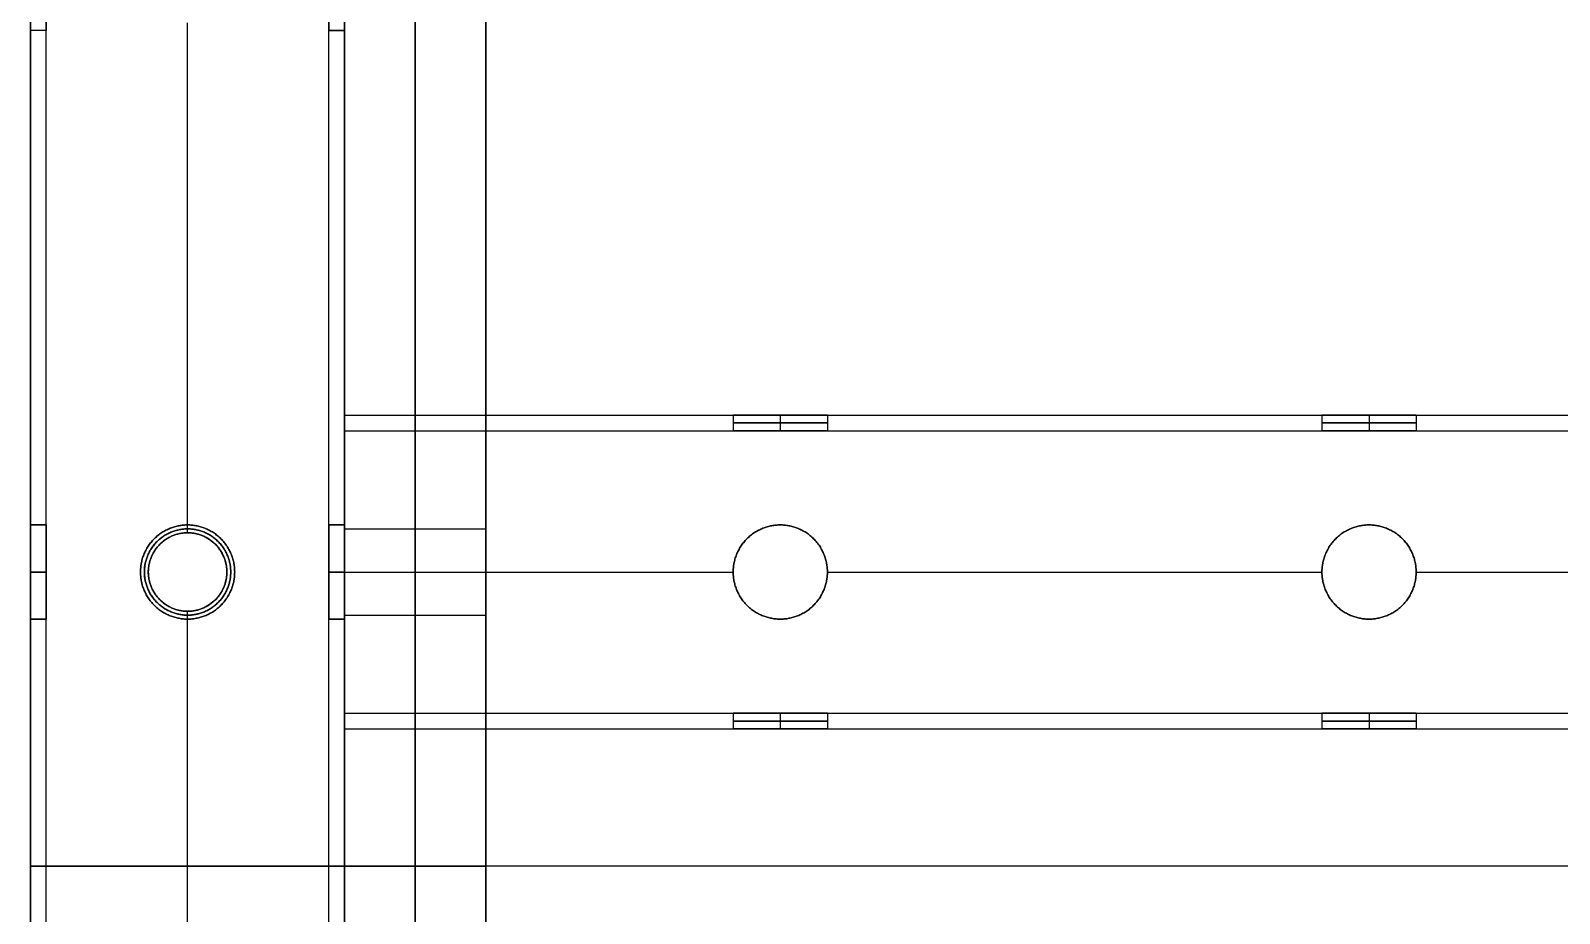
# Model space of a CAD drawing. Header units: millimetres. Extents: x -6529 to 809, y -8611 to 207.
# Drawn here: x -5956.1 to -5761.4, y -4435.9 to -4323.4 of the extents above; entities that cross this region are included whole.
import ezdxf

# ---------------------------------------------------------------- set-up
doc = ezdxf.new("R2010")
doc.units = ezdxf.units.MM
doc.header["$MEASUREMENT"] = 0
for name, color, linetype, true_color in [('gaten$11mm', 7, 'Continuous', 0xff6a35), ('platen', 7, 'Continuous', 0x007f00), ('staal', 5, 'Continuous', 0x0000ff)]:
    doc.layers.add(name, color=color, linetype=linetype, true_color=true_color)

# ---------------------------------------------------------------- blocks, each defined once
blk = doc.blocks.new('plaat base')
at = {"layer": 'platen'}
for p, q in [((658, -1200), (658, 0)), ((658, -1200, 18), (658, 0, 18)), ((58, -600), (1258, -600)), ((58, -600, 18), (1258, -600, 18)), ((695.5, -1232.5), (695.5, -1232.5, 18)), ((690, -1238), (690, -1238, 18)), ((701, -1238), (701, -1238, 18)), ((695.5, -1243.5), (695.5, -1243.5, 18))]:
    blk.add_line(p, q, dxfattribs=at)
for points in [[(658, 58), (508, 58), (358, 58)], [(658, 58, 18), (508, 58, 18), (358, 58, 18)], [(658, 58, 9), (508, 58, 9), (358, 58, 9)], [(658, 0), (658, 29), (658, 58)], [(658, 58), (658, 58, 9), (658, 58, 18)], [(658, 0, 18), (658, 29, 18), (658, 58, 18)], [(658, 0, 9), (658, 29, 9), (658, 58, 9)], [(658, 29), (658, 29, 9), (658, 29, 18)], [(658, 0), (658, 0, 9), (658, 0, 18)], [(958, 0), (808, 0), (658, 0)], [(958, 0, 18), (808, 0, 18), (658, 0, 18)], [(958, 0, 9), (808, 0, 9), (658, 0, 9)], [(1316, -600), (1316, -450), (1316, -300)], [(1316, -600, 18), (1316, -450, 18), (1316, -300, 18)], [(1316, -600, 9), (1316, -450, 9), (1316, -300, 9)], [(1258, -900), (1258, -750), (1258, -600)], [(1258, -600), (1258, -600, 9), (1258, -600, 18)], [(1258, -900, 18), (1258, -750, 18), (1258, -600, 18)], [(1258, -600), (1287, -600), (1316, -600)], [(1258, -600, 18), (1287, -600, 18), (1316, -600, 18)], [(1258, -900, 9), (1258, -750, 9), (1258, -600, 9)], [(1258, -600, 9), (1287, -600, 9), (1316, -600, 9)], [(1287, -600), (1287, -600, 9), (1287, -600, 18)], [(1316, -600), (1316, -600, 9), (1316, -600, 18)], [(358, -1200), (508, -1200), (658, -1200)], [(358, -1200, 18), (508, -1200, 18), (658, -1200, 18)], [(358, -1200, 9), (508, -1200, 9), (658, -1200, 9)], [(658, -1200), (658, -1200, 9), (658, -1200, 18)], [(658, -1200), (658, -1229), (658, -1258)], [(658, -1200, 18), (658, -1229, 18), (658, -1258, 18)], [(658, -1200, 9), (658, -1229, 9), (658, -1258, 9)], [(658, -1229), (658, -1229, 9), (658, -1229, 18)], [(658, -1258), (658, -1258, 9), (658, -1258, 18)], [(658, -1258), (808, -1258), (958, -1258)], [(658, -1258, 18), (808, -1258, 18), (958, -1258, 18)], [(658, -1258, 9), (808, -1258, 9), (958, -1258, 9)]]:
    blk.add_open_spline(points, degree=2, dxfattribs=at)
for points in [[(695.5, -1243.5), (690, -1243.5), (690, -1238), (690, -1232.5), (695.5, -1232.5), (701, -1232.5), (701, -1238), (701, -1243.5), (695.5, -1243.5)], [(695.5, -1243.5, 18), (690, -1243.5, 18), (690, -1238, 18), (690, -1232.5, 18), (695.5, -1232.5, 18), (701, -1232.5, 18), (701, -1238, 18), (701, -1243.5, 18), (695.5, -1243.5, 18)]]:
    blk.add_rational_spline(points, [1, 0.707106781187, 1, 0.707106781187, 1, 0.707106781187, 1, 0.707106781187, 1], degree=2, knots=[-31.415927, -31.415927, -31.415927, -23.561945, -23.561945, -15.707963, -15.707963, -7.853982, -7.853982, 0, 0, 0], dxfattribs=at)
blk = doc.blocks.new('top plaat')
at = {"layer": 'platen'}
for p, q in [((0, -618), (1316, -618)), ((0, -618, 18), (1316, -618, 18)), ((1296, -650), (1296, -650, 18)), ((1290.5, -655.5), (1290.5, -655.5, 18)), ((1301.5, -655.5), (1301.5, -655.5, 18)), ((1296, -661), (1296, -661, 18))]:
    blk.add_line(p, q, dxfattribs=at)
for points in [[(1316, -1236), (1316, -927), (1316, -618), (1316, -309), (1316, 0)], [(1316, -1236, 18), (1316, -927, 18), (1316, -618, 18), (1316, -309, 18), (1316, 0, 18)], [(1316, -1236, 9), (1316, -927, 9), (1316, -618, 9), (1316, -309, 9), (1316, 0, 9)]]:
    blk.add_open_spline(points, degree=2, knots=[7292.2246, 7292.2246, 7292.2246, 7911.517745, 7911.517745, 8530.810891, 8530.810891, 8530.810891], dxfattribs=at)
blk.add_open_spline([(1316, -618), (1316, -618, 9), (1316, -618, 18)], degree=2, dxfattribs=at)
for points, knots in [([(1290.5, -655.5), (1290.5, -650), (1296, -650), (1301.5, -650), (1301.5, -655.5), (1301.5, -661), (1296, -661), (1290.5, -661), (1290.5, -655.5)], [-31.415927, -31.415927, -31.415927, -23.561945, -23.561945, -15.707963, -15.707963, -7.853982, -7.853982, 0, 0, 0]), ([(1290.5, -655.5, 18), (1290.5, -650, 18), (1296, -650, 18), (1301.5, -650, 18), (1301.5, -655.5, 18), (1301.5, -661, 18), (1296, -661, 18), (1290.5, -661, 18), (1290.5, -655.5, 18)], [-31.415927, -31.415927, -31.415927, -23.561945, -23.561945, -15.707963, -15.707963, -7.853982, -7.853982, 0, 0, 0]), ([(1290.5, -655.5, 9), (1290.5, -661, 9), (1296, -661, 9), (1301.5, -661, 9), (1301.5, -655.5, 9), (1301.5, -650, 9), (1296, -650, 9), (1290.5, -650, 9), (1290.5, -655.5, 9)], [0, 0, 0, 7.853982, 7.853982, 15.707963, 15.707963, 23.561945, 23.561945, 31.415927, 31.415927, 31.415927])]:
    blk.add_rational_spline(points, [1, 0.707106781187, 1, 0.707106781187, 1, 0.707106781187, 1, 0.707106781187, 1], degree=2, knots=knots, dxfattribs=at)

msp = doc.modelspace()

# ---------------------------------------------------------------- linework, layer by layer
at = {"layer": 'gaten$11mm'}
msp.add_circle((-5936.11, -4392.39), 5.5, dxfattribs=at)
at = {"layer": 'staal'}
for p, q in [((-5954.11, -4323.39, 20), (-5956.11, -4323.39, 20)), ((-5918.11, -4323.39, 1296), (-5916.11, -4323.39, 1296)), ((-5916.11, -4323.39, 20), (-5918.11, -4323.39, 20)), ((-5916.11, -4372.39, 1296), (-5916.11, -4374.39, 1296)), ((-5866.61, -4372.39, 1296), (-5866.61, -4374.39, 1296)), ((-5860.61, -4372.39, 1302), (-5860.61, -4374.39, 1302)), ((-5860.61, -4372.39, 1290), (-5860.61, -4374.39, 1290)), ((-5854.61, -4372.39, 1296), (-5854.61, -4374.39, 1296)), ((-5791.61, -4372.39, 1296), (-5791.61, -4374.39, 1296)), ((-5785.61, -4372.39, 1302), (-5785.61, -4374.39, 1302)), ((-5785.61, -4372.39, 1290), (-5785.61, -4374.39, 1290)), ((-5779.61, -4372.39, 1296), (-5779.61, -4374.39, 1296)), ((-5956.11, -4386.39, 1296), (-5954.11, -4386.39, 1296)), ((-5954.11, -4386.39, 20), (-5956.11, -4386.39, 20)), ((-5936.11, -4386.39, 1314), (-5936.11, -4386.39, 1316)), ((-5936.11, -4386.39, 1276), (-5936.11, -4386.39, 1278)), ((-5936.11, -4387.39, 38), (-5936.11, -4387.39, 40)), ((-5936.11, -4387.39), (-5936.11, -4387.39, 2)), ((-5918.11, -4386.39, 1296), (-5916.11, -4386.39, 1296)), ((-5916.11, -4386.39, 20), (-5918.11, -4386.39, 20)), ((-5860.61, -4386.39, 1278), (-5860.61, -4386.39, 1276)), ((-5860.61, -4386.39, 1316), (-5860.61, -4386.39, 1314)), ((-5785.61, -4386.39, 1278), (-5785.61, -4386.39, 1276)), ((-5785.61, -4386.39, 1316), (-5785.61, -4386.39, 1314)), ((-5956.11, -4392.39, 1290), (-5954.11, -4392.39, 1290)), ((-5956.11, -4392.39, 1302), (-5954.11, -4392.39, 1302)), ((-5954.11, -4392.39, 14), (-5956.11, -4392.39, 14)), ((-5954.11, -4392.39, 26), (-5956.11, -4392.39, 26)), ((-5942.11, -4392.39, 1314), (-5942.11, -4392.39, 1316)), ((-5942.11, -4392.39, 1276), (-5942.11, -4392.39, 1278)), ((-5941.11, -4392.39, 38), (-5941.11, -4392.39, 40)), ((-5941.11, -4392.39), (-5941.11, -4392.39, 2)), ((-5931.11, -4392.39), (-5931.11, -4392.39, 2)), ((-5931.11, -4392.39, 38), (-5931.11, -4392.39, 40)), ((-5930.11, -4392.39, 1314), (-5930.11, -4392.39, 1316)), ((-5930.11, -4392.39, 1276), (-5930.11, -4392.39, 1278)), ((-5918.11, -4392.39, 1290), (-5916.11, -4392.39, 1290)), ((-5918.11, -4392.39, 1302), (-5916.11, -4392.39, 1302)), ((-5916.11, -4392.39, 14), (-5918.11, -4392.39, 14)), ((-5916.11, -4392.39, 26), (-5918.11, -4392.39, 26)), ((-5916.11, -4392.39, 1316), (-5916.11, -4392.39, 1314)), ((-5916.11, -4392.39, 1278), (-5916.11, -4392.39, 1276)), ((-5866.61, -4392.39, 1278), (-5866.61, -4392.39, 1276)), ((-5866.61, -4392.39, 1316), (-5866.61, -4392.39, 1314)), ((-5854.61, -4392.39, 1278), (-5854.61, -4392.39, 1276)), ((-5854.61, -4392.39, 1316), (-5854.61, -4392.39, 1314)), ((-5791.61, -4392.39, 1278), (-5791.61, -4392.39, 1276)), ((-5791.61, -4392.39, 1316), (-5791.61, -4392.39, 1314)), ((-5779.61, -4392.39, 1278), (-5779.61, -4392.39, 1276)), ((-5779.61, -4392.39, 1316), (-5779.61, -4392.39, 1314)), ((-5936.11, -4397.39, 38), (-5936.11, -4397.39, 40)), ((-5936.11, -4397.39), (-5936.11, -4397.39, 2)), ((-5956.11, -4398.39, 1296), (-5954.11, -4398.39, 1296)), ((-5954.11, -4398.39, 20), (-5956.11, -4398.39, 20)), ((-5936.11, -4398.39, 1314), (-5936.11, -4398.39, 1316)), ((-5936.11, -4398.39, 1276), (-5936.11, -4398.39, 1278)), ((-5918.11, -4398.39, 1296), (-5916.11, -4398.39, 1296)), ((-5916.11, -4398.39, 20), (-5918.11, -4398.39, 20)), ((-5860.61, -4398.39, 1278), (-5860.61, -4398.39, 1276)), ((-5860.61, -4398.39, 1316), (-5860.61, -4398.39, 1314)), ((-5785.61, -4398.39, 1278), (-5785.61, -4398.39, 1276)), ((-5785.61, -4398.39, 1316), (-5785.61, -4398.39, 1314)), ((-5916.11, -4410.39, 1296), (-5916.11, -4412.39, 1296)), ((-5866.61, -4410.39, 1296), (-5866.61, -4412.39, 1296)), ((-5860.61, -4410.39, 1302), (-5860.61, -4412.39, 1302)), ((-5860.61, -4410.39, 1290), (-5860.61, -4412.39, 1290)), ((-5854.61, -4410.39, 1296), (-5854.61, -4412.39, 1296)), ((-5791.61, -4410.39, 1296), (-5791.61, -4412.39, 1296)), ((-5785.61, -4410.39, 1302), (-5785.61, -4412.39, 1302)), ((-5785.61, -4410.39, 1290), (-5785.61, -4412.39, 1290)), ((-5779.61, -4410.39, 1296), (-5779.61, -4412.39, 1296))]:
    msp.add_line(p, q, dxfattribs=at)
for points in [[(-4640.11, -5087.89), (-5956.11, -5087.89), (-5956.11, -3771.89), (-4640.11, -3771.89)], [(-4680.11, -5047.89), (-5916.11, -5047.89), (-5916.11, -3811.89), (-4680.11, -3811.89)]]:
    msp.add_lwpolyline(points, close=True, dxfattribs=at)
for centre in [(-5936.11, -4392.39), (-5936.11, -4392.39, 39), (-5936.11, -4392.39, 1)]:
    msp.add_circle(centre, 5, dxfattribs=at)
for points in [[(-5956.11, -5087.89, 1276), (-5956.11, -4429.89, 1276), (-5956.11, -3771.89, 1276)], [(-5956.11, -5087.89, 1316), (-5956.11, -4429.89, 1316), (-5956.11, -3771.89, 1316)], [(-5956.11, -5087.89), (-5956.11, -4429.89), (-5956.11, -3771.89)], [(-5956.11, -5087.89, 40), (-5956.11, -4429.89, 40), (-5956.11, -3771.89, 40)], [(-5954.11, -5085.89, 1314), (-5954.11, -4429.89, 1314), (-5954.11, -3773.89, 1314)], [(-5954.11, -5085.89, 1278), (-5954.11, -4429.89, 1278), (-5954.11, -3773.89, 1278)], [(-5954.11, -5085.89, 38), (-5954.11, -4429.89, 38), (-5954.11, -3773.89, 38)], [(-5954.11, -5085.89, 2), (-5954.11, -4429.89, 2), (-5954.11, -3773.89, 2)], [(-5918.11, -5049.89, 1314), (-5918.11, -4429.89, 1314), (-5918.11, -3809.89, 1314)], [(-5918.11, -5049.89, 1278), (-5918.11, -4429.89, 1278), (-5918.11, -3809.89, 1278)], [(-5918.11, -5049.89, 38), (-5918.11, -4429.89, 38), (-5918.11, -3809.89, 38)], [(-5918.11, -5049.89, 2), (-5918.11, -4429.89, 2), (-5918.11, -3809.89, 2)], [(-5916.11, -5047.89, 1276), (-5916.11, -4429.89, 1276), (-5916.11, -3811.89, 1276)], [(-5916.11, -5047.89, 1316), (-5916.11, -4429.89, 1316), (-5916.11, -3811.89, 1316)], [(-5916.11, -5047.89), (-5916.11, -4429.89), (-5916.11, -3811.89)], [(-5916.11, -5047.89, 40), (-5916.11, -4429.89, 40), (-5916.11, -3811.89, 40)], [(-5956.11, -4386.39, 1296), (-5956.11, -4354.89, 1296), (-5956.11, -4323.39, 1296)], [(-5956.11, -4386.39, 20), (-5956.11, -4354.89, 20), (-5956.11, -4323.39, 20)], [(-5954.11, -4386.39, 1296), (-5954.11, -4354.89, 1296), (-5954.11, -4323.39, 1296)], [(-5954.11, -4386.39, 20), (-5954.11, -4354.89, 20), (-5954.11, -4323.39, 20)], [(-5936.11, -4387.39, 40), (-5936.11, -4354.89, 40), (-5936.11, -4322.39, 40)], [(-5936.11, -4387.39, 38), (-5936.11, -4354.89, 38), (-5936.11, -4322.39, 38)], [(-5936.11, -4387.39, 2), (-5936.11, -4354.89, 2), (-5936.11, -4322.39, 2)], [(-5936.11, -4387.39), (-5936.11, -4354.89), (-5936.11, -4322.39)], [(-5936.11, -4386.39, 1316), (-5936.11, -4354.89, 1316), (-5936.11, -4323.39, 1316)], [(-5936.11, -4386.39, 1314), (-5936.11, -4354.89, 1314), (-5936.11, -4323.39, 1314)], [(-5936.11, -4386.39, 1278), (-5936.11, -4354.89, 1278), (-5936.11, -4323.39, 1278)], [(-5936.11, -4386.39, 1276), (-5936.11, -4354.89, 1276), (-5936.11, -4323.39, 1276)], [(-5918.11, -4386.39, 1296), (-5918.11, -4354.89, 1296), (-5918.11, -4323.39, 1296)], [(-5918.11, -4386.39, 20), (-5918.11, -4354.89, 20), (-5918.11, -4323.39, 20)], [(-5916.11, -4386.39, 1296), (-5916.11, -4354.89, 1296), (-5916.11, -4323.39, 1296)], [(-5916.11, -4386.39, 20), (-5916.11, -4354.89, 20), (-5916.11, -4323.39, 20)], [(-5916.11, -4372.39, 1276), (-5916.11, -4392.39, 1276), (-5916.11, -4412.39, 1276)], [(-5916.11, -4372.39, 1276), (-5598.36, -4372.39, 1276), (-5280.61, -4372.39, 1276)], [(-5916.11, -4412.39, 1316), (-5916.11, -4392.39, 1316), (-5916.11, -4372.39, 1316)], [(-5916.11, -4372.39, 1316), (-5598.36, -4372.39, 1316), (-5280.61, -4372.39, 1316)], [(-5916.11, -4372.39, 1316), (-5916.11, -4372.39, 1296), (-5916.11, -4372.39, 1276)], [(-5916.11, -4372.39, 1296), (-5891.36, -4372.39, 1296), (-5866.61, -4372.39, 1296)], [(-5854.61, -4372.39, 1296), (-5823.11, -4372.39, 1296), (-5791.61, -4372.39, 1296)], [(-5779.61, -4372.39, 1296), (-5748.11, -4372.39, 1296), (-5716.61, -4372.39, 1296)], [(-5916.11, -4410.39, 1278), (-5916.11, -4392.39, 1278), (-5916.11, -4374.39, 1278)], [(-5916.11, -4374.39, 1278), (-5598.36, -4374.39, 1278), (-5280.61, -4374.39, 1278)], [(-5916.11, -4374.39, 1278), (-5916.11, -4374.39, 1296), (-5916.11, -4374.39, 1314)], [(-5916.11, -4374.39, 1314), (-5598.36, -4374.39, 1314), (-5280.61, -4374.39, 1314)], [(-5916.11, -4374.39, 1314), (-5916.11, -4392.39, 1314), (-5916.11, -4410.39, 1314)], [(-5916.11, -4374.39, 1296), (-5891.36, -4374.39, 1296), (-5866.61, -4374.39, 1296)], [(-5854.61, -4374.39, 1296), (-5823.11, -4374.39, 1296), (-5791.61, -4374.39, 1296)], [(-5779.61, -4374.39, 1296), (-5748.11, -4374.39, 1296), (-5716.61, -4374.39, 1296)], [(-5916.11, -4392.39, 1276), (-5891.36, -4392.39, 1276), (-5866.61, -4392.39, 1276)], [(-5916.11, -4392.39, 1316), (-5891.36, -4392.39, 1316), (-5866.61, -4392.39, 1316)], [(-5916.11, -4392.39, 1278), (-5891.36, -4392.39, 1278), (-5866.61, -4392.39, 1278)], [(-5916.11, -4392.39, 1314), (-5891.36, -4392.39, 1314), (-5866.61, -4392.39, 1314)], [(-5854.61, -4392.39, 1276), (-5823.11, -4392.39, 1276), (-5791.61, -4392.39, 1276)], [(-5854.61, -4392.39, 1316), (-5823.11, -4392.39, 1316), (-5791.61, -4392.39, 1316)], [(-5854.61, -4392.39, 1278), (-5823.11, -4392.39, 1278), (-5791.61, -4392.39, 1278)], [(-5854.61, -4392.39, 1314), (-5823.11, -4392.39, 1314), (-5791.61, -4392.39, 1314)], [(-5779.61, -4392.39, 1276), (-5748.11, -4392.39, 1276), (-5716.61, -4392.39, 1276)], [(-5779.61, -4392.39, 1316), (-5748.11, -4392.39, 1316), (-5716.61, -4392.39, 1316)], [(-5779.61, -4392.39, 1278), (-5748.11, -4392.39, 1278), (-5716.61, -4392.39, 1278)], [(-5779.61, -4392.39, 1314), (-5748.11, -4392.39, 1314), (-5716.61, -4392.39, 1314)], [(-5936.11, -4462.39, 40), (-5936.11, -4429.89, 40), (-5936.11, -4397.39, 40)], [(-5936.11, -4462.39, 38), (-5936.11, -4429.89, 38), (-5936.11, -4397.39, 38)], [(-5936.11, -4462.39, 2), (-5936.11, -4429.89, 2), (-5936.11, -4397.39, 2)], [(-5936.11, -4462.39), (-5936.11, -4429.89), (-5936.11, -4397.39)], [(-5956.11, -4461.39, 1296), (-5956.11, -4429.89, 1296), (-5956.11, -4398.39, 1296)], [(-5956.11, -4461.39, 20), (-5956.11, -4429.89, 20), (-5956.11, -4398.39, 20)], [(-5954.11, -4461.39, 1296), (-5954.11, -4429.89, 1296), (-5954.11, -4398.39, 1296)], [(-5954.11, -4461.39, 20), (-5954.11, -4429.89, 20), (-5954.11, -4398.39, 20)], [(-5936.11, -4461.39, 1316), (-5936.11, -4429.89, 1316), (-5936.11, -4398.39, 1316)], [(-5936.11, -4461.39, 1314), (-5936.11, -4429.89, 1314), (-5936.11, -4398.39, 1314)], [(-5936.11, -4461.39, 1278), (-5936.11, -4429.89, 1278), (-5936.11, -4398.39, 1278)], [(-5936.11, -4461.39, 1276), (-5936.11, -4429.89, 1276), (-5936.11, -4398.39, 1276)], [(-5918.11, -4461.39, 1296), (-5918.11, -4429.89, 1296), (-5918.11, -4398.39, 1296)], [(-5918.11, -4461.39, 20), (-5918.11, -4429.89, 20), (-5918.11, -4398.39, 20)], [(-5916.11, -4461.39, 1296), (-5916.11, -4429.89, 1296), (-5916.11, -4398.39, 1296)], [(-5916.11, -4461.39, 20), (-5916.11, -4429.89, 20), (-5916.11, -4398.39, 20)], [(-5916.11, -4410.39, 1314), (-5916.11, -4410.39, 1296), (-5916.11, -4410.39, 1278)], [(-5916.11, -4410.39, 1278), (-5598.36, -4410.39, 1278), (-5280.61, -4410.39, 1278)], [(-5916.11, -4410.39, 1314), (-5598.36, -4410.39, 1314), (-5280.61, -4410.39, 1314)], [(-5916.11, -4410.39, 1296), (-5891.36, -4410.39, 1296), (-5866.61, -4410.39, 1296)], [(-5854.61, -4410.39, 1296), (-5823.11, -4410.39, 1296), (-5791.61, -4410.39, 1296)], [(-5779.61, -4410.39, 1296), (-5748.11, -4410.39, 1296), (-5716.61, -4410.39, 1296)], [(-5916.11, -4412.39, 1276), (-5598.36, -4412.39, 1276), (-5280.61, -4412.39, 1276)], [(-5916.11, -4412.39, 1276), (-5916.11, -4412.39, 1296), (-5916.11, -4412.39, 1316)], [(-5916.11, -4412.39, 1316), (-5598.36, -4412.39, 1316), (-5280.61, -4412.39, 1316)], [(-5916.11, -4412.39, 1296), (-5891.36, -4412.39, 1296), (-5866.61, -4412.39, 1296)], [(-5854.61, -4412.39, 1296), (-5823.11, -4412.39, 1296), (-5791.61, -4412.39, 1296)], [(-5779.61, -4412.39, 1296), (-5748.11, -4412.39, 1296), (-5716.61, -4412.39, 1296)], [(-5916.11, -4429.89, 1316), (-5936.11, -4429.89, 1316), (-5956.11, -4429.89, 1316)], [(-5956.11, -4429.89, 1316), (-5956.11, -4429.89, 1296), (-5956.11, -4429.89, 1276)], [(-5956.11, -4429.89, 1276), (-5936.11, -4429.89, 1276), (-5916.11, -4429.89, 1276)], [(-5916.11, -4429.89, 40), (-5936.11, -4429.89, 40), (-5956.11, -4429.89, 40)], [(-5956.11, -4429.89, 40), (-5956.11, -4429.89, 20), (-5956.11, -4429.89)], [(-5956.11, -4429.89), (-5936.11, -4429.89), (-5916.11, -4429.89)], [(-5954.11, -4429.89, 1278), (-5954.11, -4429.89, 1296), (-5954.11, -4429.89, 1314)], [(-5954.11, -4429.89, 1314), (-5936.11, -4429.89, 1314), (-5918.11, -4429.89, 1314)], [(-5918.11, -4429.89, 1278), (-5936.11, -4429.89, 1278), (-5954.11, -4429.89, 1278)], [(-5954.11, -4429.89, 2), (-5954.11, -4429.89, 20), (-5954.11, -4429.89, 38)], [(-5954.11, -4429.89, 38), (-5936.11, -4429.89, 38), (-5918.11, -4429.89, 38)], [(-5918.11, -4429.89, 2), (-5936.11, -4429.89, 2), (-5954.11, -4429.89, 2)], [(-5918.11, -4429.89, 1314), (-5918.11, -4429.89, 1296), (-5918.11, -4429.89, 1278)], [(-5918.11, -4429.89, 38), (-5918.11, -4429.89, 20), (-5918.11, -4429.89, 2)], [(-5916.11, -4429.89, 1276), (-5916.11, -4429.89, 1296), (-5916.11, -4429.89, 1316)], [(-5916.11, -4429.89), (-5916.11, -4429.89, 20), (-5916.11, -4429.89, 40)]]:
    msp.add_open_spline(points, degree=2, dxfattribs=at)
for points, weights, knots in [([(-5956.11, -4317.39, 14), (-5956.11, -4323.39, 14), (-5956.11, -4323.39, 20), (-5956.11, -4323.39, 26), (-5956.11, -4317.39, 26), (-5956.11, -4311.39, 26), (-5956.11, -4311.39, 20), (-5956.11, -4311.39, 14), (-5956.11, -4317.39, 14)], [1, 0.707106781187, 1, 0.707106781187, 1, 0.707106781187, 1, 0.707106781187, 1], [0, 0, 0, 7.853982, 7.853982, 15.707963, 15.707963, 23.561945, 23.561945, 31.415927, 31.415927, 31.415927]), ([(-5954.11, -4317.39, 14), (-5954.11, -4311.39, 14), (-5954.11, -4311.39, 20), (-5954.11, -4311.39, 26), (-5954.11, -4317.39, 26), (-5954.11, -4323.39, 26), (-5954.11, -4323.39, 20), (-5954.11, -4323.39, 14), (-5954.11, -4317.39, 14)], [1, 0.707106781187, 1, 0.707106781187, 1, 0.707106781187, 1, 0.707106781187, 1], [-31.415927, -31.415927, -31.415927, -23.561945, -23.561945, -15.707963, -15.707963, -7.853982, -7.853982, 0, 0, 0]), ([(-5918.11, -4317.39, 1290), (-5918.11, -4323.39, 1290), (-5918.11, -4323.39, 1296), (-5918.11, -4323.39, 1302), (-5918.11, -4317.39, 1302), (-5918.11, -4311.39, 1302), (-5918.11, -4311.39, 1296), (-5918.11, -4311.39, 1290), (-5918.11, -4317.39, 1290)], [1, 0.707106781187, 1, 0.707106781187, 1, 0.707106781187, 1, 0.707106781187, 1], [0, 0, 0, 7.853982, 7.853982, 15.707963, 15.707963, 23.561945, 23.561945, 31.415927, 31.415927, 31.415927]), ([(-5918.11, -4317.39, 14), (-5918.11, -4323.39, 14), (-5918.11, -4323.39, 20), (-5918.11, -4323.39, 26), (-5918.11, -4317.39, 26), (-5918.11, -4311.39, 26), (-5918.11, -4311.39, 20), (-5918.11, -4311.39, 14), (-5918.11, -4317.39, 14)], [1, 0.707106781187, 1, 0.707106781187, 1, 0.707106781187, 1, 0.707106781187, 1], [0, 0, 0, 7.853982, 7.853982, 15.707963, 15.707963, 23.561945, 23.561945, 31.415927, 31.415927, 31.415927]), ([(-5916.11, -4317.39, 1290), (-5916.11, -4311.39, 1290), (-5916.11, -4311.39, 1296), (-5916.11, -4311.39, 1302), (-5916.11, -4317.39, 1302), (-5916.11, -4323.39, 1302), (-5916.11, -4323.39, 1296), (-5916.11, -4323.39, 1290), (-5916.11, -4317.39, 1290)], [1, 0.707106781187, 1, 0.707106781187, 1, 0.707106781187, 1, 0.707106781187, 1], [-31.415927, -31.415927, -31.415927, -23.561945, -23.561945, -15.707963, -15.707963, -7.853982, -7.853982, 0, 0, 0]), ([(-5916.11, -4317.39, 14), (-5916.11, -4311.39, 14), (-5916.11, -4311.39, 20), (-5916.11, -4311.39, 26), (-5916.11, -4317.39, 26), (-5916.11, -4323.39, 26), (-5916.11, -4323.39, 20), (-5916.11, -4323.39, 14), (-5916.11, -4317.39, 14)], [1, 0.707106781187, 1, 0.707106781187, 1, 0.707106781187, 1, 0.707106781187, 1], [-31.415927, -31.415927, -31.415927, -23.561945, -23.561945, -15.707963, -15.707963, -7.853982, -7.853982, 0, 0, 0]), ([(-5860.61, -4372.39, 1302), (-5854.61, -4372.39, 1302), (-5854.61, -4372.39, 1296), (-5854.61, -4372.39, 1290), (-5860.61, -4372.39, 1290), (-5866.61, -4372.39, 1290), (-5866.61, -4372.39, 1296), (-5866.61, -4372.39, 1302), (-5860.61, -4372.39, 1302)], [1, 0.707106781187, 1, 0.707106781187, 1, 0.707106781187, 1, 0.707106781187, 1], [0, 0, 0, 7.853982, 7.853982, 15.707963, 15.707963, 23.561945, 23.561945, 31.415927, 31.415927, 31.415927]), ([(-5860.61, -4373.39, 1302), (-5854.61, -4373.39, 1302), (-5854.61, -4373.39, 1296), (-5854.61, -4373.39, 1290), (-5860.61, -4373.39, 1290), (-5866.61, -4373.39, 1290), (-5866.61, -4373.39, 1296), (-5866.61, -4373.39, 1302), (-5860.61, -4373.39, 1302)], [1, 0.707106781187, 1, 0.707106781187, 1, 0.707106781187, 1, 0.707106781187, 1], [0, 0, 0, 7.853982, 7.853982, 15.707963, 15.707963, 23.561945, 23.561945, 31.415927, 31.415927, 31.415927]), ([(-5785.61, -4372.39, 1302), (-5779.61, -4372.39, 1302), (-5779.61, -4372.39, 1296), (-5779.61, -4372.39, 1290), (-5785.61, -4372.39, 1290), (-5791.61, -4372.39, 1290), (-5791.61, -4372.39, 1296), (-5791.61, -4372.39, 1302), (-5785.61, -4372.39, 1302)], [1, 0.707106781187, 1, 0.707106781187, 1, 0.707106781187, 1, 0.707106781187, 1], [0, 0, 0, 7.853982, 7.853982, 15.707963, 15.707963, 23.561945, 23.561945, 31.415927, 31.415927, 31.415927]), ([(-5785.61, -4373.39, 1302), (-5779.61, -4373.39, 1302), (-5779.61, -4373.39, 1296), (-5779.61, -4373.39, 1290), (-5785.61, -4373.39, 1290), (-5791.61, -4373.39, 1290), (-5791.61, -4373.39, 1296), (-5791.61, -4373.39, 1302), (-5785.61, -4373.39, 1302)], [1, 0.707106781187, 1, 0.707106781187, 1, 0.707106781187, 1, 0.707106781187, 1], [0, 0, 0, 7.853982, 7.853982, 15.707963, 15.707963, 23.561945, 23.561945, 31.415927, 31.415927, 31.415927]), ([(-5860.61, -4374.39, 1302), (-5866.61, -4374.39, 1302), (-5866.61, -4374.39, 1296), (-5866.61, -4374.39, 1290), (-5860.61, -4374.39, 1290), (-5854.61, -4374.39, 1290), (-5854.61, -4374.39, 1296), (-5854.61, -4374.39, 1302), (-5860.61, -4374.39, 1302)], [1, 0.707106781187, 1, 0.707106781187, 1, 0.707106781187, 1, 0.707106781187, 1], [-31.415927, -31.415927, -31.415927, -23.561945, -23.561945, -15.707963, -15.707963, -7.853982, -7.853982, 0, 0, 0]), ([(-5785.61, -4374.39, 1302), (-5791.61, -4374.39, 1302), (-5791.61, -4374.39, 1296), (-5791.61, -4374.39, 1290), (-5785.61, -4374.39, 1290), (-5779.61, -4374.39, 1290), (-5779.61, -4374.39, 1296), (-5779.61, -4374.39, 1302), (-5785.61, -4374.39, 1302)], [1, 0.707106781187, 1, 0.707106781187, 1, 0.707106781187, 1, 0.707106781187, 1], [-31.415927, -31.415927, -31.415927, -23.561945, -23.561945, -15.707963, -15.707963, -7.853982, -7.853982, 0, 0, 0]), ([(-5956.11, -4392.39, 1290), (-5956.11, -4398.39, 1290), (-5956.11, -4398.39, 1296), (-5956.11, -4398.39, 1302), (-5956.11, -4392.39, 1302), (-5956.11, -4386.39, 1302), (-5956.11, -4386.39, 1296), (-5956.11, -4386.39, 1290), (-5956.11, -4392.39, 1290)], [1, 0.707106781187, 1, 0.707106781187, 1, 0.707106781187, 1, 0.707106781187, 1], [0, 0, 0, 7.853982, 7.853982, 15.707963, 15.707963, 23.561945, 23.561945, 31.415927, 31.415927, 31.415927]), ([(-5956.11, -4392.39, 14), (-5956.11, -4398.39, 14), (-5956.11, -4398.39, 20), (-5956.11, -4398.39, 26), (-5956.11, -4392.39, 26), (-5956.11, -4386.39, 26), (-5956.11, -4386.39, 20), (-5956.11, -4386.39, 14), (-5956.11, -4392.39, 14)], [1, 0.707106781187, 1, 0.707106781187, 1, 0.707106781187, 1, 0.707106781187, 1], [0, 0, 0, 7.853982, 7.853982, 15.707963, 15.707963, 23.561945, 23.561945, 31.415927, 31.415927, 31.415927]), ([(-5954.11, -4392.39, 1290), (-5954.11, -4386.39, 1290), (-5954.11, -4386.39, 1296), (-5954.11, -4386.39, 1302), (-5954.11, -4392.39, 1302), (-5954.11, -4398.39, 1302), (-5954.11, -4398.39, 1296), (-5954.11, -4398.39, 1290), (-5954.11, -4392.39, 1290)], [1, 0.707106781187, 1, 0.707106781187, 1, 0.707106781187, 1, 0.707106781187, 1], [-31.415927, -31.415927, -31.415927, -23.561945, -23.561945, -15.707963, -15.707963, -7.853982, -7.853982, 0, 0, 0]), ([(-5954.11, -4392.39, 14), (-5954.11, -4386.39, 14), (-5954.11, -4386.39, 20), (-5954.11, -4386.39, 26), (-5954.11, -4392.39, 26), (-5954.11, -4398.39, 26), (-5954.11, -4398.39, 20), (-5954.11, -4398.39, 14), (-5954.11, -4392.39, 14)], [1, 0.707106781187, 1, 0.707106781187, 1, 0.707106781187, 1, 0.707106781187, 1], [-31.415927, -31.415927, -31.415927, -23.561945, -23.561945, -15.707963, -15.707963, -7.853982, -7.853982, 0, 0, 0]), ([(-5930.11, -4392.39, 1316), (-5930.11, -4386.39, 1316), (-5936.11, -4386.39, 1316), (-5942.11, -4386.39, 1316), (-5942.11, -4392.39, 1316), (-5942.11, -4398.39, 1316), (-5936.11, -4398.39, 1316), (-5930.11, -4398.39, 1316), (-5930.11, -4392.39, 1316)], [1, 0.707106781187, 1, 0.707106781187, 1, 0.707106781187, 1, 0.707106781187, 1], [-31.415927, -31.415927, -31.415927, -23.561945, -23.561945, -15.707963, -15.707963, -7.853982, -7.853982, 0, 0, 0]), ([(-5930.11, -4392.39, 1314), (-5930.11, -4398.39, 1314), (-5936.11, -4398.39, 1314), (-5942.11, -4398.39, 1314), (-5942.11, -4392.39, 1314), (-5942.11, -4386.39, 1314), (-5936.11, -4386.39, 1314), (-5930.11, -4386.39, 1314), (-5930.11, -4392.39, 1314)], [1, 0.707106781187, 1, 0.707106781187, 1, 0.707106781187, 1, 0.707106781187, 1], [0, 0, 0, 7.853982, 7.853982, 15.707963, 15.707963, 23.561945, 23.561945, 31.415927, 31.415927, 31.415927]), ([(-5930.11, -4392.39, 1278), (-5930.11, -4386.39, 1278), (-5936.11, -4386.39, 1278), (-5942.11, -4386.39, 1278), (-5942.11, -4392.39, 1278), (-5942.11, -4398.39, 1278), (-5936.11, -4398.39, 1278), (-5930.11, -4398.39, 1278), (-5930.11, -4392.39, 1278)], [1, 0.707106781187, 1, 0.707106781187, 1, 0.707106781187, 1, 0.707106781187, 1], [-31.415927, -31.415927, -31.415927, -23.561945, -23.561945, -15.707963, -15.707963, -7.853982, -7.853982, 0, 0, 0]), ([(-5930.11, -4392.39, 1276), (-5930.11, -4398.39, 1276), (-5936.11, -4398.39, 1276), (-5942.11, -4398.39, 1276), (-5942.11, -4392.39, 1276), (-5942.11, -4386.39, 1276), (-5936.11, -4386.39, 1276), (-5930.11, -4386.39, 1276), (-5930.11, -4392.39, 1276)], [1, 0.707106781187, 1, 0.707106781187, 1, 0.707106781187, 1, 0.707106781187, 1], [0, 0, 0, 7.853982, 7.853982, 15.707963, 15.707963, 23.561945, 23.561945, 31.415927, 31.415927, 31.415927]), ([(-5931.11, -4392.39, 40), (-5931.11, -4387.39, 40), (-5936.11, -4387.39, 40), (-5941.11, -4387.39, 40), (-5941.11, -4392.39, 40), (-5941.11, -4397.39, 40), (-5936.11, -4397.39, 40), (-5931.11, -4397.39, 40), (-5931.11, -4392.39, 40)], [1, 0.707106781187, 1, 0.707106781187, 1, 0.707106781187, 1, 0.707106781187, 1], [-31.415927, -31.415927, -31.415927, -23.561945, -23.561945, -15.707963, -15.707963, -7.853982, -7.853982, 0, 0, 0]), ([(-5931.11, -4392.39, 38), (-5931.11, -4397.39, 38), (-5936.11, -4397.39, 38), (-5941.11, -4397.39, 38), (-5941.11, -4392.39, 38), (-5941.11, -4387.39, 38), (-5936.11, -4387.39, 38), (-5931.11, -4387.39, 38), (-5931.11, -4392.39, 38)], [1, 0.707106781187, 1, 0.707106781187, 1, 0.707106781187, 1, 0.707106781187, 1], [0, 0, 0, 7.853982, 7.853982, 15.707963, 15.707963, 23.561945, 23.561945, 31.415927, 31.415927, 31.415927]), ([(-5931.11, -4392.39, 2), (-5931.11, -4387.39, 2), (-5936.11, -4387.39, 2), (-5941.11, -4387.39, 2), (-5941.11, -4392.39, 2), (-5941.11, -4397.39, 2), (-5936.11, -4397.39, 2), (-5931.11, -4397.39, 2), (-5931.11, -4392.39, 2)], [1, 0.707106781187, 1, 0.707106781187, 1, 0.707106781187, 1, 0.707106781187, 1], [-31.415927, -31.415927, -31.415927, -23.561945, -23.561945, -15.707963, -15.707963, -7.853982, -7.853982, 0, 0, 0]), ([(-5918.11, -4392.39, 1290), (-5918.11, -4398.39, 1290), (-5918.11, -4398.39, 1296), (-5918.11, -4398.39, 1302), (-5918.11, -4392.39, 1302), (-5918.11, -4386.39, 1302), (-5918.11, -4386.39, 1296), (-5918.11, -4386.39, 1290), (-5918.11, -4392.39, 1290)], [1, 0.707106781187, 1, 0.707106781187, 1, 0.707106781187, 1, 0.707106781187, 1], [0, 0, 0, 7.853982, 7.853982, 15.707963, 15.707963, 23.561945, 23.561945, 31.415927, 31.415927, 31.415927]), ([(-5918.11, -4392.39, 14), (-5918.11, -4398.39, 14), (-5918.11, -4398.39, 20), (-5918.11, -4398.39, 26), (-5918.11, -4392.39, 26), (-5918.11, -4386.39, 26), (-5918.11, -4386.39, 20), (-5918.11, -4386.39, 14), (-5918.11, -4392.39, 14)], [1, 0.707106781187, 1, 0.707106781187, 1, 0.707106781187, 1, 0.707106781187, 1], [0, 0, 0, 7.853982, 7.853982, 15.707963, 15.707963, 23.561945, 23.561945, 31.415927, 31.415927, 31.415927]), ([(-5916.11, -4392.39, 1290), (-5916.11, -4386.39, 1290), (-5916.11, -4386.39, 1296), (-5916.11, -4386.39, 1302), (-5916.11, -4392.39, 1302), (-5916.11, -4398.39, 1302), (-5916.11, -4398.39, 1296), (-5916.11, -4398.39, 1290), (-5916.11, -4392.39, 1290)], [1, 0.707106781187, 1, 0.707106781187, 1, 0.707106781187, 1, 0.707106781187, 1], [-31.415927, -31.415927, -31.415927, -23.561945, -23.561945, -15.707963, -15.707963, -7.853982, -7.853982, 0, 0, 0]), ([(-5916.11, -4392.39, 14), (-5916.11, -4386.39, 14), (-5916.11, -4386.39, 20), (-5916.11, -4386.39, 26), (-5916.11, -4392.39, 26), (-5916.11, -4398.39, 26), (-5916.11, -4398.39, 20), (-5916.11, -4398.39, 14), (-5916.11, -4392.39, 14)], [1, 0.707106781187, 1, 0.707106781187, 1, 0.707106781187, 1, 0.707106781187, 1], [-31.415927, -31.415927, -31.415927, -23.561945, -23.561945, -15.707963, -15.707963, -7.853982, -7.853982, 0, 0, 0]), ([(-5860.61, -4398.39, 1276), (-5866.61, -4398.39, 1276), (-5866.61, -4392.39, 1276), (-5866.61, -4386.39, 1276), (-5860.61, -4386.39, 1276), (-5854.61, -4386.39, 1276), (-5854.61, -4392.39, 1276), (-5854.61, -4398.39, 1276), (-5860.61, -4398.39, 1276)], [1, 0.707106781187, 1, 0.707106781187, 1, 0.707106781187, 1, 0.707106781187, 1], [-31.415927, -31.415927, -31.415927, -23.561945, -23.561945, -15.707963, -15.707963, -7.853982, -7.853982, 0, 0, 0]), ([(-5860.61, -4398.39, 1316), (-5854.61, -4398.39, 1316), (-5854.61, -4392.39, 1316), (-5854.61, -4386.39, 1316), (-5860.61, -4386.39, 1316), (-5866.61, -4386.39, 1316), (-5866.61, -4392.39, 1316), (-5866.61, -4398.39, 1316), (-5860.61, -4398.39, 1316)], [1, 0.707106781187, 1, 0.707106781187, 1, 0.707106781187, 1, 0.707106781187, 1], [0, 0, 0, 7.853982, 7.853982, 15.707963, 15.707963, 23.561945, 23.561945, 31.415927, 31.415927, 31.415927]), ([(-5860.61, -4398.39, 1278), (-5854.61, -4398.39, 1278), (-5854.61, -4392.39, 1278), (-5854.61, -4386.39, 1278), (-5860.61, -4386.39, 1278), (-5866.61, -4386.39, 1278), (-5866.61, -4392.39, 1278), (-5866.61, -4398.39, 1278), (-5860.61, -4398.39, 1278)], [1, 0.707106781187, 1, 0.707106781187, 1, 0.707106781187, 1, 0.707106781187, 1], [0, 0, 0, 7.853982, 7.853982, 15.707963, 15.707963, 23.561945, 23.561945, 31.415927, 31.415927, 31.415927]), ([(-5860.61, -4398.39, 1314), (-5866.61, -4398.39, 1314), (-5866.61, -4392.39, 1314), (-5866.61, -4386.39, 1314), (-5860.61, -4386.39, 1314), (-5854.61, -4386.39, 1314), (-5854.61, -4392.39, 1314), (-5854.61, -4398.39, 1314), (-5860.61, -4398.39, 1314)], [1, 0.707106781187, 1, 0.707106781187, 1, 0.707106781187, 1, 0.707106781187, 1], [-31.415927, -31.415927, -31.415927, -23.561945, -23.561945, -15.707963, -15.707963, -7.853982, -7.853982, 0, 0, 0]), ([(-5860.61, -4398.39, 1277), (-5854.61, -4398.39, 1277), (-5854.61, -4392.39, 1277), (-5854.61, -4386.39, 1277), (-5860.61, -4386.39, 1277), (-5866.61, -4386.39, 1277), (-5866.61, -4392.39, 1277), (-5866.61, -4398.39, 1277), (-5860.61, -4398.39, 1277)], [1, 0.707106781187, 1, 0.707106781187, 1, 0.707106781187, 1, 0.707106781187, 1], [0, 0, 0, 7.853982, 7.853982, 15.707963, 15.707963, 23.561945, 23.561945, 31.415927, 31.415927, 31.415927]), ([(-5860.61, -4398.39, 1315), (-5854.61, -4398.39, 1315), (-5854.61, -4392.39, 1315), (-5854.61, -4386.39, 1315), (-5860.61, -4386.39, 1315), (-5866.61, -4386.39, 1315), (-5866.61, -4392.39, 1315), (-5866.61, -4398.39, 1315), (-5860.61, -4398.39, 1315)], [1, 0.707106781187, 1, 0.707106781187, 1, 0.707106781187, 1, 0.707106781187, 1], [0, 0, 0, 7.853982, 7.853982, 15.707963, 15.707963, 23.561945, 23.561945, 31.415927, 31.415927, 31.415927]), ([(-5785.61, -4398.39, 1276), (-5791.61, -4398.39, 1276), (-5791.61, -4392.39, 1276), (-5791.61, -4386.39, 1276), (-5785.61, -4386.39, 1276), (-5779.61, -4386.39, 1276), (-5779.61, -4392.39, 1276), (-5779.61, -4398.39, 1276), (-5785.61, -4398.39, 1276)], [1, 0.707106781187, 1, 0.707106781187, 1, 0.707106781187, 1, 0.707106781187, 1], [-31.415927, -31.415927, -31.415927, -23.561945, -23.561945, -15.707963, -15.707963, -7.853982, -7.853982, 0, 0, 0]), ([(-5785.61, -4398.39, 1316), (-5779.61, -4398.39, 1316), (-5779.61, -4392.39, 1316), (-5779.61, -4386.39, 1316), (-5785.61, -4386.39, 1316), (-5791.61, -4386.39, 1316), (-5791.61, -4392.39, 1316), (-5791.61, -4398.39, 1316), (-5785.61, -4398.39, 1316)], [1, 0.707106781187, 1, 0.707106781187, 1, 0.707106781187, 1, 0.707106781187, 1], [0, 0, 0, 7.853982, 7.853982, 15.707963, 15.707963, 23.561945, 23.561945, 31.415927, 31.415927, 31.415927]), ([(-5785.61, -4398.39, 1278), (-5779.61, -4398.39, 1278), (-5779.61, -4392.39, 1278), (-5779.61, -4386.39, 1278), (-5785.61, -4386.39, 1278), (-5791.61, -4386.39, 1278), (-5791.61, -4392.39, 1278), (-5791.61, -4398.39, 1278), (-5785.61, -4398.39, 1278)], [1, 0.707106781187, 1, 0.707106781187, 1, 0.707106781187, 1, 0.707106781187, 1], [0, 0, 0, 7.853982, 7.853982, 15.707963, 15.707963, 23.561945, 23.561945, 31.415927, 31.415927, 31.415927]), ([(-5785.61, -4398.39, 1314), (-5791.61, -4398.39, 1314), (-5791.61, -4392.39, 1314), (-5791.61, -4386.39, 1314), (-5785.61, -4386.39, 1314), (-5779.61, -4386.39, 1314), (-5779.61, -4392.39, 1314), (-5779.61, -4398.39, 1314), (-5785.61, -4398.39, 1314)], [1, 0.707106781187, 1, 0.707106781187, 1, 0.707106781187, 1, 0.707106781187, 1], [-31.415927, -31.415927, -31.415927, -23.561945, -23.561945, -15.707963, -15.707963, -7.853982, -7.853982, 0, 0, 0]), ([(-5785.61, -4398.39, 1277), (-5779.61, -4398.39, 1277), (-5779.61, -4392.39, 1277), (-5779.61, -4386.39, 1277), (-5785.61, -4386.39, 1277), (-5791.61, -4386.39, 1277), (-5791.61, -4392.39, 1277), (-5791.61, -4398.39, 1277), (-5785.61, -4398.39, 1277)], [1, 0.707106781187, 1, 0.707106781187, 1, 0.707106781187, 1, 0.707106781187, 1], [0, 0, 0, 7.853982, 7.853982, 15.707963, 15.707963, 23.561945, 23.561945, 31.415927, 31.415927, 31.415927]), ([(-5785.61, -4398.39, 1315), (-5779.61, -4398.39, 1315), (-5779.61, -4392.39, 1315), (-5779.61, -4386.39, 1315), (-5785.61, -4386.39, 1315), (-5791.61, -4386.39, 1315), (-5791.61, -4392.39, 1315), (-5791.61, -4398.39, 1315), (-5785.61, -4398.39, 1315)], [1, 0.707106781187, 1, 0.707106781187, 1, 0.707106781187, 1, 0.707106781187, 1], [0, 0, 0, 7.853982, 7.853982, 15.707963, 15.707963, 23.561945, 23.561945, 31.415927, 31.415927, 31.415927]), ([(-5860.61, -4410.39, 1302), (-5854.61, -4410.39, 1302), (-5854.61, -4410.39, 1296), (-5854.61, -4410.39, 1290), (-5860.61, -4410.39, 1290), (-5866.61, -4410.39, 1290), (-5866.61, -4410.39, 1296), (-5866.61, -4410.39, 1302), (-5860.61, -4410.39, 1302)], [0.999999860338, 0.707106851018, 1, 0.707106781187, 1, 0.707106781187, 1, 0.707106851018, 0.999999860338], [0, 0, 0, 7.853981, 7.853981, 15.707963, 15.707963, 23.561946, 23.561946, 31.415927, 31.415927, 31.415927]), ([(-5785.61, -4410.39, 1302), (-5779.61, -4410.39, 1302), (-5779.61, -4410.39, 1296), (-5779.61, -4410.39, 1290), (-5785.61, -4410.39, 1290), (-5791.61, -4410.39, 1290), (-5791.61, -4410.39, 1296), (-5791.61, -4410.39, 1302), (-5785.61, -4410.39, 1302)], [1, 0.707106781187, 1, 0.707106781187, 1, 0.707106781187, 1, 0.707106781187, 1], [0, 0, 0, 7.853982, 7.853982, 15.707963, 15.707963, 23.561945, 23.561945, 31.415927, 31.415927, 31.415927]), ([(-5860.61, -4411.39, 1302), (-5854.61, -4411.39, 1302), (-5854.61, -4411.39, 1296), (-5854.61, -4411.39, 1290), (-5860.61, -4411.39, 1290), (-5866.61, -4411.39, 1290), (-5866.61, -4411.39, 1296), (-5866.61, -4411.39, 1302), (-5860.61, -4411.39, 1302)], [1, 0.707106781187, 1, 0.707106781187, 1, 0.707106781187, 1, 0.707106781187, 1], [0, 0, 0, 7.853982, 7.853982, 15.707963, 15.707963, 23.561945, 23.561945, 31.415927, 31.415927, 31.415927]), ([(-5860.61, -4412.39, 1302), (-5866.61, -4412.39, 1302), (-5866.61, -4412.39, 1296), (-5866.61, -4412.39, 1290), (-5860.61, -4412.39, 1290), (-5854.61, -4412.39, 1290), (-5854.61, -4412.39, 1296), (-5854.61, -4412.39, 1302), (-5860.61, -4412.39, 1302)], [1, 0.707106781187, 1, 0.707106781187, 1, 0.707106781187, 1, 0.707106781187, 1], [-31.415927, -31.415927, -31.415927, -23.561945, -23.561945, -15.707963, -15.707963, -7.853982, -7.853982, 0, 0, 0]), ([(-5785.61, -4411.39, 1302), (-5779.61, -4411.39, 1302), (-5779.61, -4411.39, 1296), (-5779.61, -4411.39, 1290), (-5785.61, -4411.39, 1290), (-5791.61, -4411.39, 1290), (-5791.61, -4411.39, 1296), (-5791.61, -4411.39, 1302), (-5785.61, -4411.39, 1302)], [1, 0.707106781187, 1, 0.707106781187, 1, 0.707106781187, 1, 0.707106781187, 1], [0, 0, 0, 7.853982, 7.853982, 15.707963, 15.707963, 23.561945, 23.561945, 31.415927, 31.415927, 31.415927]), ([(-5785.61, -4412.39, 1302), (-5791.61, -4412.39, 1302), (-5791.61, -4412.39, 1296), (-5791.61, -4412.39, 1290), (-5785.61, -4412.39, 1290), (-5779.61, -4412.39, 1290), (-5779.61, -4412.39, 1296), (-5779.61, -4412.39, 1302), (-5785.61, -4412.39, 1302)], [1, 0.707106781187, 1, 0.707106781187, 1, 0.707106781187, 1, 0.707106781187, 1], [-31.415927, -31.415927, -31.415927, -23.561945, -23.561945, -15.707963, -15.707963, -7.853982, -7.853982, 0, 0, 0])]:
    msp.add_rational_spline(points, weights, degree=2, knots=knots, dxfattribs=at)

# ---------------------------------------------------------------- block references
at = {"layer": 'platen', "rotation": 180}
for name, p in [('plaat base', (-4640.11, -5029.89, 40)), ('top plaat', (-4640.11, -5047.89, 1316))]:
    msp.add_blockref(name, p, dxfattribs=at)
at = {"layer": 'platen', "extrusion": (1, -4.32467e-15, 0)}
msp.add_blockref('plaat base', (-5087.89, 1258, -5916.11), dxfattribs=at)

doc.saveas('drawing.dxf')
